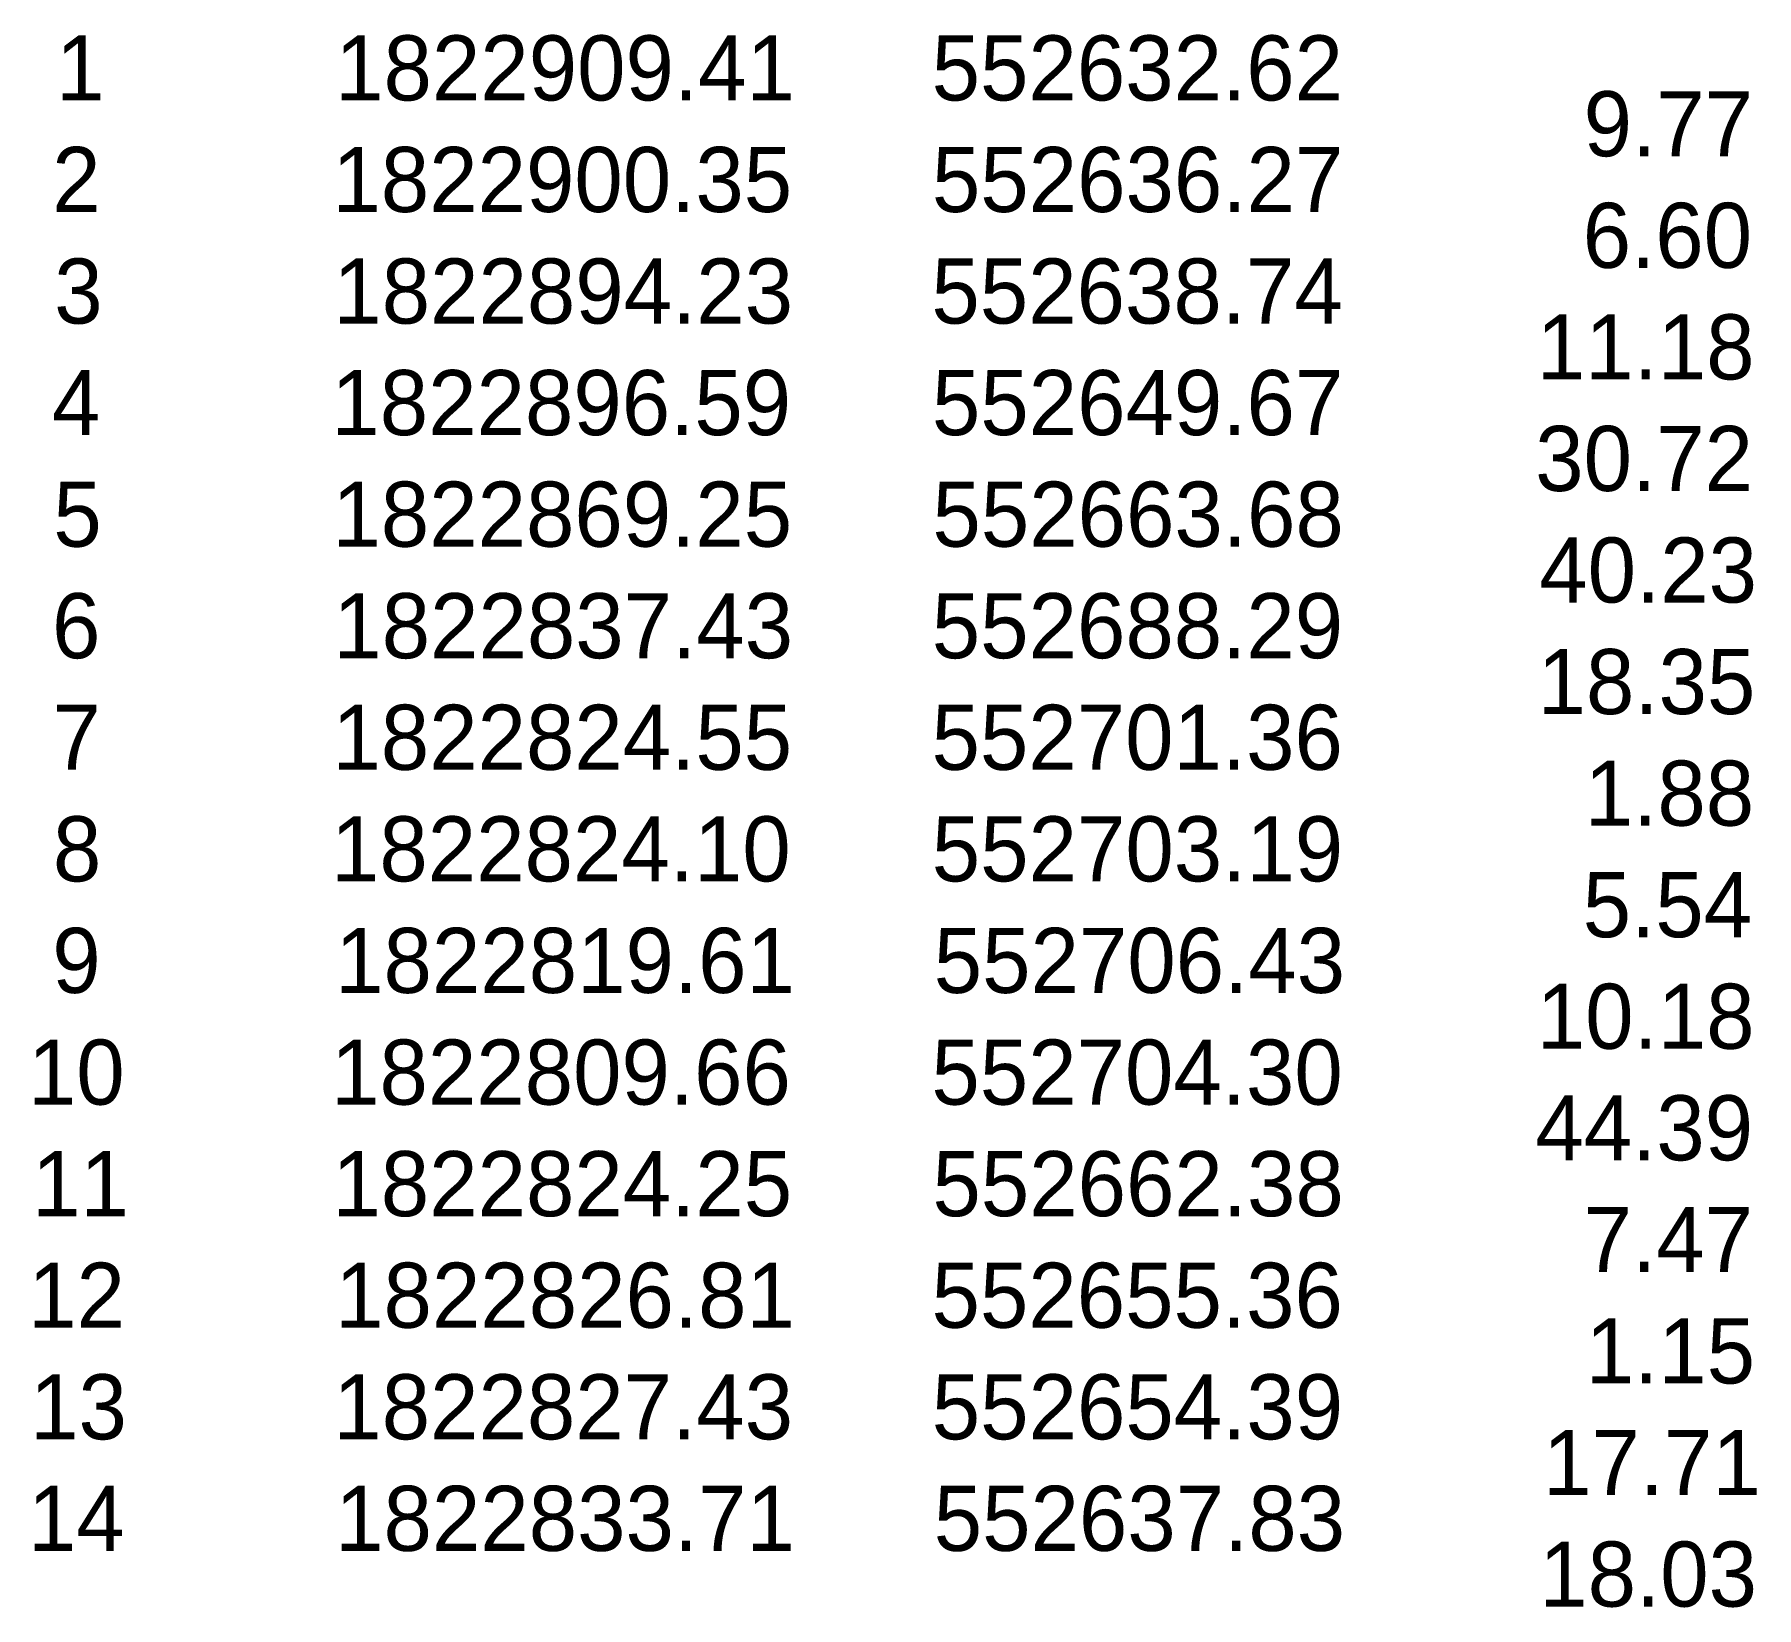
# Model space of a CAD drawing. Extents: x 551204 to 1337199, y 1821540 to 4444261.
# Drawn here: x 1337067.1 to 1337199.1, y 4444140.9 to 4444261.5 of the extents above.
import ezdxf

# ---------------------------------------------------------------- set-up
doc = ezdxf.new("R2010")
doc.units = 0
doc.layers.add('Level 53', color=7, linetype='Continuous')

msp = doc.modelspace()

# ---------------------------------------------------------------- texts
at = {"layer": 'Level 53'}
for s, height, p in [('1', 4.99, (1337068.74, 4444256.41)), ('1822909.41', 4.988, (1337090.13, 4444256.41)), ('552632.62', 4.988, (1337135.85, 4444256.41)), ('9.77', 4.988, (1337185.82, 4444252.13)), ('2', 4.99, (1337068.44, 4444247.86)), ('1822900.35', 4.988, (1337089.92, 4444247.86)), ('552636.27', 4.988, (1337135.87, 4444247.86)), ('6.60', 4.988, (1337185.75, 4444243.58)), ('3', 4.99, (1337068.6, 4444239.31)), ('1822894.23', 4.988, (1337089.99, 4444239.31)), ('552638.74', 4.988, (1337135.83, 4444239.31)), ('11.18', 4.988, (1337182.23, 4444235.03)), ('4', 4.99, (1337068.42, 4444230.76)), ('1822896.59', 4.988, (1337089.84, 4444230.76)), ('552649.67', 4.988, (1337135.87, 4444230.76)), ('30.72', 4.988, (1337182.11, 4444226.48)), ('5', 4.99, (1337068.53, 4444222.21)), ('1822869.25', 4.988, (1337089.92, 4444222.21)), ('552663.68', 4.988, (1337135.91, 4444222.21)), ('40.23', 4.988, (1337182.42, 4444217.93)), ('6', 4.99, (1337068.43, 4444213.66)), ('1822837.43', 4.988, (1337089.99, 4444213.66)), ('552688.29', 4.988, (1337135.86, 4444213.66)), ('18.35', 4.988, (1337182.29, 4444209.38)), ('7', 4.99, (1337068.46, 4444205.11)), ('1822824.55', 4.988, (1337089.92, 4444205.11)), ('552701.36', 4.988, (1337135.84, 4444205.11)), ('1.88', 4.988, (1337185.91, 4444200.83)), ('8', 4.99, (1337068.5, 4444196.56)), ('1822824.10', 4.988, (1337089.81, 4444196.56)), ('552703.19', 4.988, (1337135.86, 4444196.56)), ('5.54', 4.988, (1337185.75, 4444192.28)), ('9', 4.99, (1337068.45, 4444188.01)), ('1822819.61', 4.988, (1337090.13, 4444188.01)), ('552706.43', 4.988, (1337136.01, 4444188.01)), ('10.18', 4.988, (1337182.23, 4444183.73)), ('10', 4.988, (1337066.58, 4444179.45)), ('1822809.66', 4.988, (1337089.82, 4444179.45)), ('552704.30', 4.988, (1337135.83, 4444179.45)), ('44.39', 4.988, (1337182.12, 4444175.18)), ('11', 4.988, (1337066.9, 4444170.9)), ('1822824.25', 4.988, (1337089.92, 4444170.9)), ('552662.38', 4.988, (1337135.91, 4444170.9)), ('7.47', 4.988, (1337185.82, 4444166.63)), ('12', 4.988, (1337066.6, 4444162.35)), ('1822826.81', 4.988, (1337090.13, 4444162.35)), ('552655.36', 4.988, (1337135.84, 4444162.35)), ('1.15', 4.988, (1337185.98, 4444158.08)), ('13', 4.988, (1337066.75, 4444153.8)), ('1822827.43', 4.988, (1337089.99, 4444153.8)), ('552654.39', 4.988, (1337135.86, 4444153.8)), ('17.71', 4.988, (1337182.71, 4444149.53)), ('1822833.71', 4.988, (1337090.13, 4444145.25)), ('552637.83', 4.988, (1337136.01, 4444145.25)), ('14', 4.988, (1337066.58, 4444145.25)), ('18.03', 4.988, (1337182.42, 4444140.98))]:
    msp.add_text(s, height=height, dxfattribs=at).set_placement(p)

doc.saveas('drawing.dxf')
